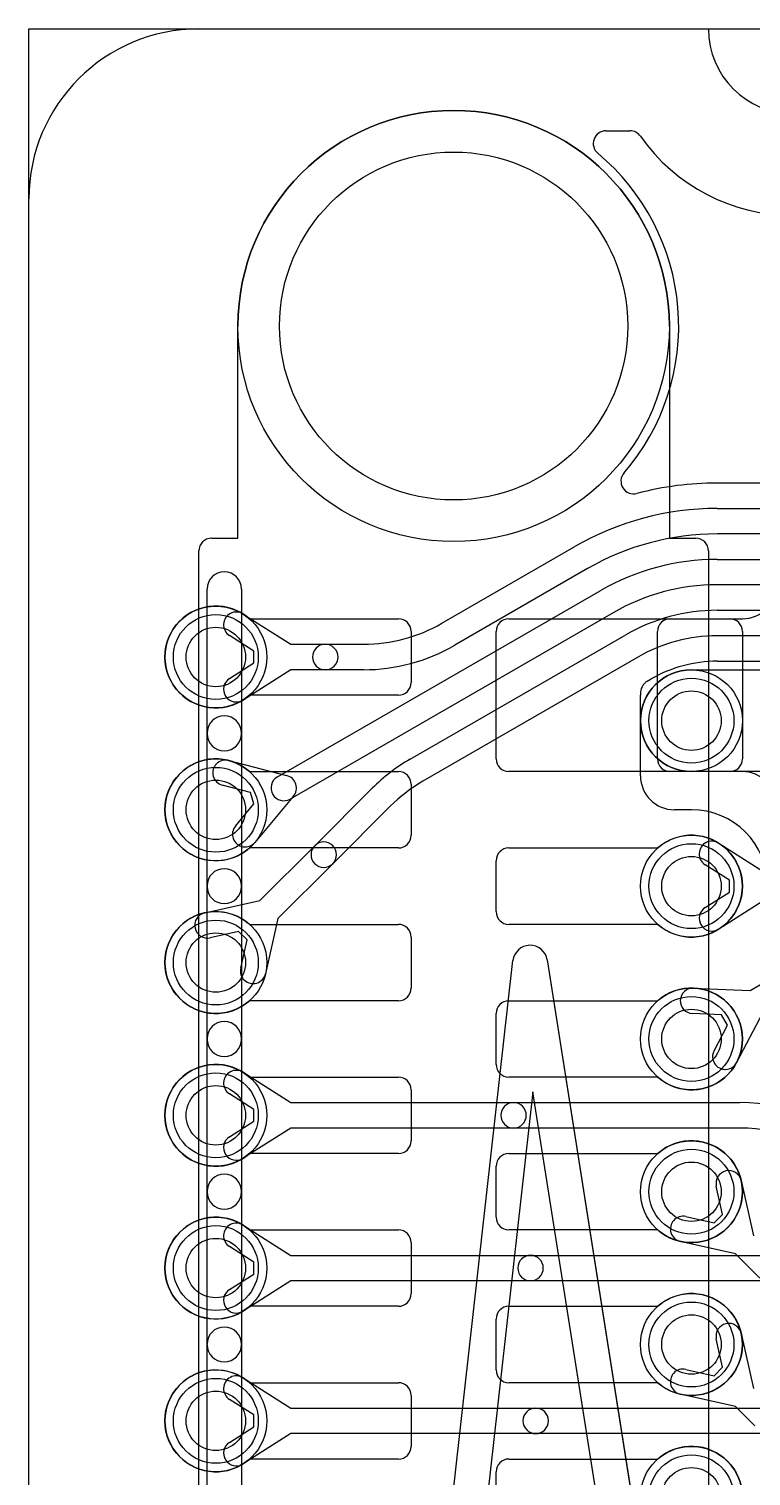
# Model space of a CAD drawing. Extents: x 0 to 57.3, y -1 to 20.5.
# Drawn here: x 0 to 4.25, y 11.47 to 20 of the extents above; entities that cross this region are included whole.
import ezdxf

# ---------------------------------------------------------------- set-up
doc = ezdxf.new("R2010")
doc.units = 0
for name, color, linetype in [('Hole', 1, 'CONTINUOUS'), ('L1', 3, 'CONTINUOUS'), ('L2', 3, 'CONTINUOUS'), ('L3', 3, 'CONTINUOUS'), ('L4', 3, 'CONTINUOUS'), ('Outline', 7, 'CONTINUOUS'), ('PartsArea-A', 111, 'CONTINUOUS'), ('PartsArea-B', 111, 'CONTINUOUS'), ('PartsSilk-B', 221, 'CONTINUOUS'), ('Resist-A', 2, 'CONTINUOUS'), ('Resist-B', 2, 'CONTINUOUS'), ('Silk-B', 140, 'CONTINUOUS')]:
    doc.layers.add(name, color=color, linetype=linetype)

msp = doc.modelspace()

# ---------------------------------------------------------------- linework, layer by layer
at = {"layer": 'Hole'}
for centre, radius in [((2.5, 18.25), 1.025), ((1.1, 16.3), 0.175), ((3.9, 15.925), 0.175), ((1.1, 15.4), 0.175), ((3.9, 14.95), 0.175), ((1.1, 14.5), 0.175), ((3.9, 14.05), 0.175), ((1.1, 13.6), 0.175), ((3.9, 13.15), 0.175), ((1.1, 12.7), 0.175), ((3.9, 12.25), 0.175), ((1.1, 11.8), 0.175), ((3.9, 11.35), 0.175)]:
    msp.add_circle(centre, radius, dxfattribs=at)
at = {"layer": 'L1'}
for p, q in [((1.29843, 16.525), (2.175, 16.525)), ((2.825, 16.525), (4.125, 16.525)), ((3.77497, 16.525), (4.2, 16.525)), ((2.25, 16.45), (2.25, 16.15)), ((2.75, 15.7), (2.75, 16.45)), ((3.7, 15.69997), (3.7, 16.45003)), ((4.2, 16.45), (4.2, 15.7)), ((2.175, 16.075), (1.29843, 16.075)), ((1.29843, 15.625), (2.175, 15.625)), ((4.125, 15.625), (2.825, 15.625)), ((4.2, 15.625), (3.77497, 15.625)), ((2.25, 15.55), (2.25, 15.25)), ((2.175, 15.175), (1.29843, 15.175)), ((2.825, 15.175), (3.70157, 15.175)), ((2.75, 14.8), (2.75, 15.1)), ((1.29843, 14.725), (2.175, 14.725)), ((3.70157, 14.725), (2.825, 14.725)), ((2.25, 14.65), (2.25, 14.35)), ((2.175, 14.275), (1.29843, 14.275)), ((2.825, 14.275), (3.70157, 14.275)), ((2.75, 13.9), (2.75, 14.2)), ((1.29843, 13.825), (2.175, 13.825)), ((3.70157, 13.825), (2.825, 13.825)), ((2.25, 13.75), (2.25, 13.45)), ((2.175, 13.375), (1.29843, 13.375)), ((2.75, 13), (2.75, 13.3)), ((2.825, 13.375), (3.70157, 13.375)), ((4.19277, 13.21547), (4.26542, 12.89064)), ((4.08371, 13.01588), (4.04639, 13.18273)), ((3.86727, 13.00361), (4.03412, 12.96629)), ((4.03412, 12.96629), (4.08371, 13.01588)), ((1.29843, 12.925), (2.175, 12.925)), ((3.70157, 12.925), (2.825, 12.925)), ((2.25, 12.85), (2.25, 12.55)), ((4.15935, 12.78458), (3.83453, 12.85723)), ((4.57401, 12.36992), (4.15935, 12.78458)), ((2.175, 12.475), (1.29843, 12.475)), ((2.825, 12.475), (3.70157, 12.475)), ((2.75, 12.1), (2.75, 12.4)), ((4.0837, 12.11589), (4.04639, 12.28273)), ((4.19277, 12.31547), (4.26541, 11.99065)), ((4.03413, 12.06629), (4.0837, 12.11589)), ((1.29843, 12.025), (2.175, 12.025)), ((3.70157, 12.025), (2.825, 12.025)), ((3.86726, 12.10361), (4.03413, 12.06629)), ((2.25, 11.95), (2.25, 11.65)), ((4.15935, 11.88458), (3.83452, 11.95723)), ((4.27401, 11.76992), (4.15935, 11.88458)), ((2.175, 11.575), (1.29843, 11.575)), ((2.825, 11.575), (3.70157, 11.575)), ((2.75, 11.2), (2.75, 11.5))]:
    msp.add_line(p, q, dxfattribs=at)
for centre in [(1.1, 16.3), (3.9, 15.925), (1.1, 15.4), (3.9, 14.95), (1.1, 14.5), (3.9, 14.05), (1.1, 13.6), (3.9, 13.15), (1.1, 12.7), (3.9, 12.25), (1.1, 11.8), (3.9, 11.35)]:
    msp.add_circle(centre, 0.3, dxfattribs=at)
for centre, radius, start, end in [((4.2, 16.725), 0.2, -90, 0), ((1.1, 16.3), 0.3, 48.590571, -48.590571), ((2.175, 16.45), 0.075, 0, 90), ((2.825, 16.45), 0.075, 90, 180), ((3.77497, 16.45003), 0.07497, 90, 180), ((4.125, 16.45), 0.075, 0, 90), ((2.175, 16.15), 0.075, -90, 0), ((1.1, 15.4), 0.3, 48.590571, -48.590571), ((2.825, 15.7), 0.075, 180, -90), ((3.77497, 15.69997), 0.07497, 180, -90), ((4.125, 15.7), 0.075, -90, 0), ((2.175, 15.55), 0.075, 0, 90), ((4.2, 15.425), 0.2, 0, 90), ((2.175, 15.25), 0.075, -90, 0), ((2.825, 15.1), 0.075, 90, 180), ((3.9, 14.95), 0.3, -131.409429, 131.409429), ((1.1, 14.5), 0.3, 48.590571, -48.590571), ((2.825, 14.8), 0.075, 180, -90), ((2.175, 14.65), 0.075, 0, 90), ((2.175, 14.35), 0.075, -90, 0), ((3.9, 14.05), 0.3, -131.409429, 131.409429), ((2.825, 14.2), 0.075, 90, 180), ((1.1, 13.6), 0.3, 48.590571, -48.590571), ((2.825, 13.9), 0.075, 180, -90), ((2.175, 13.75), 0.075, 0, 90), ((2.175, 13.45), 0.075, -90, 0), ((3.9, 13.15), 0.3, -131.409429, 131.409429), ((2.825, 13.3), 0.075, 90, 180), ((4.11958, 13.1991), 0.075, 12.607528, -167.393385), ((1.1, 12.7), 0.3, 48.590571, -48.590571), ((2.825, 13), 0.075, 180, -90), ((3.8509, 12.93042), 0.075, 77.392472, -102.606615), ((2.175, 12.85), 0.075, 0, 90), ((2.175, 12.55), 0.075, -90, 0), ((3.9, 12.25), 0.3, -131.409429, 131.409429), ((2.825, 12.4), 0.075, 90, 180), ((4.11958, 12.2991), 0.075, 12.607528, -167.394962), ((1.1, 11.8), 0.3, 48.590571, -48.590571), ((2.175, 11.95), 0.075, 0, 90), ((2.825, 12.1), 0.075, 180, -90), ((3.85089, 12.03042), 0.075, 77.392472, -102.606615), ((2.175, 11.65), 0.075, -90, 0), ((3.9, 11.35), 0.3, -131.409429, 131.409429), ((2.825, 11.5), 0.075, 90, 180)]:
    msp.add_arc(centre, radius, start, end, dxfattribs=at)
at = {"layer": 'L2'}
for p, q in [((3.9, 16.225), (4.7, 16.225)), ((4.7, 15.625), (3.9, 15.625)), ((1.26072, 13.85331), (1.54178, 13.675)), ((1.32474, 13.63505), (1.18036, 13.72665)), ((1.54178, 13.675), (2.85288, 13.675)), ((2.85288, 13.675), (4.18578, 13.675)), ((1.18036, 13.47335), (1.32474, 13.56495)), ((1.32474, 13.56495), (1.32474, 13.63505)), ((1.54178, 13.525), (1.26072, 13.34669)), ((2.85288, 13.525), (1.54178, 13.525)), ((4.18578, 13.525), (2.85288, 13.525))]:
    msp.add_line(p, q, dxfattribs=at)
for centre in [(3.9, 15.925), (1.1, 13.6)]:
    msp.add_circle(centre, 0.3, dxfattribs=at)
for centre, radius, start, end in [((3.9, 15.925), 0.3, 90, -90), ((1.22054, 13.78998), 0.075, 57.606734, -122.392259), ((2.85288, 13.6), 0.075, 90, -90), ((2.85288, 13.6), 0.075, -90, 90), ((4.18578, 12.6), 1.075, 44.999246, 90), ((1.22054, 13.41002), 0.075, 122.393266, -57.607741), ((4.18578, 12.6), 0.925, 44.999595, 90)]:
    msp.add_arc(centre, radius, start, end, dxfattribs=at)
at = {"layer": 'L3'}
for p, q in [((3.9, 16.225), (4.7, 16.225)), ((4.7, 15.625), (3.9, 15.625)), ((4.24508, 14.33583), (6.37485, 15.56545)), ((4.06072, 15.20331), (4.34178, 15.025)), ((4.12474, 14.98505), (3.98036, 15.07665)), ((4.12474, 14.91495), (4.12474, 14.98505)), ((3.98036, 14.82335), (4.12474, 14.91495)), ((4.34178, 14.875), (4.06072, 14.69669)), ((3.91253, 14.34973), (4.24508, 14.33583)), ((4.07712, 14.19273), (3.90627, 14.19987)), ((4.11215, 14.132), (4.07712, 14.19273)), ((4.32009, 14.20594), (4.16584, 13.91098)), ((4.03292, 13.9805), (4.11215, 14.132)), ((1.26072, 12.95331), (1.54178, 12.775)), ((1.32474, 12.73505), (1.18036, 12.82665)), ((1.32474, 12.66495), (1.32474, 12.73505)), ((1.54178, 12.775), (2.95289, 12.775)), ((2.95289, 12.775), (4.38579, 12.775)), ((1.18036, 12.57335), (1.32474, 12.66495)), ((1.54178, 12.625), (1.26072, 12.44669)), ((2.95289, 12.625), (1.54178, 12.625)), ((4.38579, 12.625), (2.95289, 12.625)), ((1.26072, 12.05331), (1.54178, 11.875)), ((1.32474, 11.83505), (1.18036, 11.92665)), ((1.54178, 11.875), (2.98322, 11.875)), ((2.98322, 11.875), (4.44646, 11.875)), ((1.18036, 11.67335), (1.32474, 11.76495)), ((1.32474, 11.76495), (1.32474, 11.83505)), ((1.54178, 11.725), (1.26072, 11.54669)), ((2.98322, 11.725), (1.54178, 11.725)), ((4.44646, 11.725), (2.98322, 11.725))]:
    msp.add_line(p, q, dxfattribs=at)
for centre in [(3.9, 15.925), (3.9, 14.95), (3.9, 14.05), (1.1, 12.7), (1.1, 11.8)]:
    msp.add_circle(centre, 0.3, dxfattribs=at)
for centre, radius, start, end in [((3.9, 15.925), 0.3, 90, -90), ((4.02054, 15.13998), 0.075, 57.606734, -122.392259), ((4.02054, 14.76002), 0.075, 122.393266, -57.607741), ((3.9094, 14.2748), 0.075, 87.608013, -92.393477), ((4.09938, 13.94574), 0.075, 152.389472, -27.607742), ((1.22054, 12.88998), 0.075, 57.606734, -122.392259), ((2.95289, 12.7), 0.075, 90, -90), ((2.95289, 12.7), 0.075, -90, 90), ((1.22054, 12.51002), 0.075, 122.393266, -57.607741), ((1.22054, 11.98998), 0.075, 57.606734, -122.392259), ((2.98322, 11.8), 0.075, 90, -90), ((2.98322, 11.8), 0.075, -90, 90), ((1.22054, 11.61002), 0.075, 122.393266, -57.607741)]:
    msp.add_arc(centre, radius, start, end, dxfattribs=at)
at = {"layer": 'L4'}
for p, q in [((3.3969, 19.39996), (3.53823, 19.39996)), ((4.76977, 17.32504), (4.05096, 17.32504)), ((4.05096, 17.175), (4.76977, 17.175)), ((4.76977, 17.025), (4.05096, 17.025)), ((2.43116, 16.49893), (3.21346, 16.95059)), ((3.28846, 16.82069), (2.50616, 16.36902)), ((4.05096, 16.875), (4.76978, 16.875)), ((4.76978, 16.725), (4.05096, 16.725)), ((1.4625, 15.59326), (3.36345, 16.69078)), ((1.26072, 16.55331), (1.54178, 16.375)), ((3.43845, 16.56088), (1.5375, 15.46336)), ((4.05096, 16.575), (4.76978, 16.575)), ((1.32474, 16.33505), (1.18036, 16.42665)), ((1.54178, 16.375), (1.74432, 16.375)), ((1.74432, 16.375), (1.96866, 16.375)), ((2.24348, 15.69774), (3.51346, 16.43098)), ((4.76978, 16.425), (4.05096, 16.425)), ((1.32474, 16.26495), (1.32474, 16.33505)), ((3.58846, 16.30107), (2.31848, 15.56784)), ((1.18036, 16.17335), (1.32474, 16.26495)), ((1.54178, 16.225), (1.26072, 16.04669)), ((1.74432, 16.225), (1.54178, 16.225)), ((1.96866, 16.225), (1.74432, 16.225)), ((4.05096, 16.27496), (4.76978, 16.27496)), ((3.63862, 16.15678), (3.66343, 16.17112)), ((3.6, 15.60004), (3.6, 16.07498)), ((1.17568, 15.6903), (1.51643, 15.60149)), ((1.3033, 15.50202), (1.13784, 15.54514)), ((1.6824, 15.18846), (2.02085, 15.52691)), ((1.21521, 15.30394), (1.3247, 15.43525)), ((1.3247, 15.43525), (1.3033, 15.50202)), ((1.55591, 15.47832), (1.33041, 15.20788)), ((2.12692, 15.42084), (1.78846, 15.0824)), ((3.9, 15.40004), (3.8, 15.40004)), ((1.35936, 14.86542), (1.6824, 15.18846)), ((1.78846, 15.0824), (1.46542, 14.75936)), ((1.03453, 14.79277), (1.35936, 14.86542)), ((1.46542, 14.75936), (1.39277, 14.43453)), ((1.23412, 14.68371), (1.06727, 14.64639)), ((1.28371, 14.63412), (1.23412, 14.68371)), ((1.24639, 14.46727), (1.28371, 14.63412))]:
    msp.add_line(p, q, dxfattribs=at)
for centre in [(1.1, 16.3), (3.9, 15.925), (1.1, 15.4), (3.9, 14.95), (1.1, 14.5), (3.9, 14.05), (1.1, 13.6), (3.9, 13.15), (1.1, 12.7), (3.9, 12.25), (1.1, 11.8), (3.9, 11.35)]:
    msp.add_circle(centre, 0.3, dxfattribs=at)
for centre, radius, start, end in [((3.3969, 19.32499), 0.07497, 90, -129.83786), ((3.53823, 19.32499), 0.07497, 35.065903, 90), ((4.5, 20), 1.10004, -144.937446, -35.062554), ((2.5, 18.25), 1.32504, -40.784069, 50.160546), ((3.56006, 17.3355), 0.07497, 139.21883, -75.025751), ((4.05095, 15.49999), 1.82505, 89.999686, 104.972752), ((4.05096, 15.5), 1.675, 90, 120.000044), ((4.05096, 15.5), 1.525, 90, 119.999976), ((4.05095, 15.5), 1.375, 89.999583, 120.000067), ((4.05095, 15.5), 1.225, 89.999532, 120.000026), ((1.22054, 16.48998), 0.075, 57.606734, -122.392259), ((4.05096, 15.5), 1.075, 90, 120.000155), ((1.96866, 17.3), 0.925, -90, -59.999892), ((1.74432, 16.3), 0.075, 90, -90), ((1.74432, 16.3), 0.075, -90, 90), ((1.96866, 17.3), 1.075, -90, -59.999845), ((4.05096, 15.5), 0.925, 90, 120.000108), ((4.05094, 15.5), 0.77496, 89.998521, 119.999177), ((1.22054, 16.11002), 0.075, 122.393266, -57.607741), ((3.67612, 16.09185), 0.07497, 134.989192, 172.234146), ((3.67614, 16.09187), 0.07497, 120.029249, 135.010808), ((3.70095, 16.10621), 0.07497, 119.995133, 120.029249), ((3.8, 16.07495), 0.2, 172.232511, 179.985676), ((3.67497, 16.07498), 0.07497, 179.984715, 180), ((1.15676, 15.61772), 0.075, 75.38941, -104.608367), ((2.78099, 14.76677), 1.075, 120.000656, 135), ((1.5, 15.52831), 0.075, -41.800393, 77.346074), ((1.5, 15.52831), 0.075, 120.000728, -59.999864), ((2.78099, 14.76677), 0.925, 120.000645, 135), ((3.8, 15.60004), 0.2, 180, -90), ((3.9, 14.95), 0.45004, 0, 90), ((1.27281, 15.25591), 0.075, 140.176822, -39.822327), ((1.73543, 15.13543), 0.075, 135, -45), ((1.73543, 15.13543), 0.075, -45, 135), ((1.0509, 14.71958), 0.075, 102.607528, -77.393385), ((1.31958, 14.4509), 0.075, 167.392472, -12.606615)]:
    msp.add_arc(centre, radius, start, end, dxfattribs=at)
at = {"layer": 'Outline'}
for p, q in [((1, 20), (4, 20)), ((0, 1), (0, 19))]:
    msp.add_line(p, q, dxfattribs=at)
for centre, radius, start, end in [((1, 19), 1, 90, 180), ((4.5, 20), 0.5, 180, 0)]:
    msp.add_arc(centre, radius, start, end, dxfattribs=at)
at = {"layer": 'PartsArea-A'}
for p, q in [((1, 20), (4, 20)), ((0, 1), (0, 19))]:
    msp.add_line(p, q, dxfattribs=at)
for centre, radius, start, end in [((1, 19), 1, 90, 180), ((4.5, 20), 0.5, 180, 0)]:
    msp.add_arc(centre, radius, start, end, dxfattribs=at)
at = {"layer": 'PartsArea-B'}
for p, q in [((0, 0), (0, 20)), ((0, 20), (57.3, 20)), ((1, 20), (4, 20)), ((0, 1), (0, 19))]:
    msp.add_line(p, q, dxfattribs=at)
for centre, radius, start, end in [((1, 19), 1, 90, 180), ((4.5, 20), 0.5, 180, 0)]:
    msp.add_arc(centre, radius, start, end, dxfattribs=at)
at = {"layer": 'PartsSilk-B'}
for p, q in [((1.0484, 9.7), (1.0484, 16.7)), ((1.2516, 16.7), (1.2516, 9.70708)), ((1.83891, 5.51202), (2.84903, 14.51133)), ((3.05037, 14.51579), (4.3319, 6.36892)), ((2.96684, 13.73914), (1.95097, 4.68867)), ((4.24963, 5.58421), (2.96684, 13.73914))]:
    msp.add_line(p, q, dxfattribs=at)
for centre, start, end in [((1.15, 16.7), 0, 180), ((2.95, 14.5), 8.940379, 173.595647)]:
    msp.add_arc(centre, 0.1016, start, end, dxfattribs=at)
at = {"layer": 'Resist-A'}
for p, q in [((1.23, 17), (1.23, 18.25)), ((3.77, 18.25), (3.77, 17)), ((1.075, 17), (1.23, 17)), ((3.77, 17), (3.925, 17)), ((1, 3.075), (1, 16.925)), ((4, 16.925), (4, 3.075))]:
    msp.add_line(p, q, dxfattribs=at)
for centre, radius in [((2.5, 18.25), 1.27), ((1.1, 16.3), 0.25), ((3.9, 15.925), 0.25), ((1.1, 15.4), 0.25), ((3.9, 14.95), 0.25), ((1.1, 14.5), 0.25), ((3.9, 14.05), 0.25), ((1.1, 13.6), 0.25), ((3.9, 13.15), 0.25), ((1.1, 12.7), 0.25), ((3.9, 12.25), 0.25), ((1.1, 11.8), 0.25), ((3.9, 11.35), 0.25)]:
    msp.add_circle(centre, radius, dxfattribs=at)
for centre, radius, start, end in [((2.5, 18.25), 1.27, 0, 180), ((1.075, 16.925), 0.075, 90, 180), ((3.925, 16.925), 0.075, 0, 90)]:
    msp.add_arc(centre, radius, start, end, dxfattribs=at)
at = {"layer": 'Resist-B'}
for centre, radius in [((2.5, 18.25), 1.27), ((1.1, 16.3), 0.25), ((3.9, 15.925), 0.25), ((1.1, 15.4), 0.25), ((3.9, 14.95), 0.25), ((1.1, 14.5), 0.25), ((3.9, 14.05), 0.25), ((1.1, 13.6), 0.25), ((3.9, 13.15), 0.25), ((1.1, 12.7), 0.25), ((3.9, 12.25), 0.25), ((1.1, 11.8), 0.25), ((3.9, 11.35), 0.25)]:
    msp.add_circle(centre, radius, dxfattribs=at)
at = {"layer": 'Silk-B'}
for p, q in [((1.0484, 15.84882), (1.0484, 15.85118)), ((1.2516, 15.85118), (1.2516, 15.84882)), ((1.0484, 14.94882), (1.0484, 14.95118)), ((1.2516, 14.95118), (1.2516, 14.94882)), ((1.83891, 5.51203), (2.84903, 14.51133)), ((3.05037, 14.51579), (3.5493, 11.34401)), ((1.0484, 14.04882), (1.0484, 14.05118)), ((1.2516, 14.05118), (1.2516, 14.04882)), ((2.96684, 13.73914), (1.95097, 4.68867)), ((3.34856, 11.31243), (2.96684, 13.73914)), ((1.0484, 13.14882), (1.0484, 13.15118)), ((1.2516, 13.15118), (1.2516, 13.14882)), ((1.0484, 12.24882), (1.0484, 12.25118)), ((1.2516, 12.25118), (1.2516, 12.24882))]:
    msp.add_line(p, q, dxfattribs=at)
for centre, start, end in [((1.15, 15.85118), 0, 180), ((1.15, 15.84882), 180, 0), ((1.15, 14.95118), 0, 180), ((1.15, 14.94882), 180, 0), ((2.95, 14.5), 8.940379, 173.595647), ((1.15, 14.05118), 0, 180), ((1.15, 14.04882), 180, 0), ((1.15, 13.15118), 0, 180), ((1.15, 13.14882), 180, 0), ((1.15, 12.25118), 0, 180), ((1.15, 12.24882), 180, 0)]:
    msp.add_arc(centre, 0.1016, start, end, dxfattribs=at)

doc.saveas('drawing.dxf')
